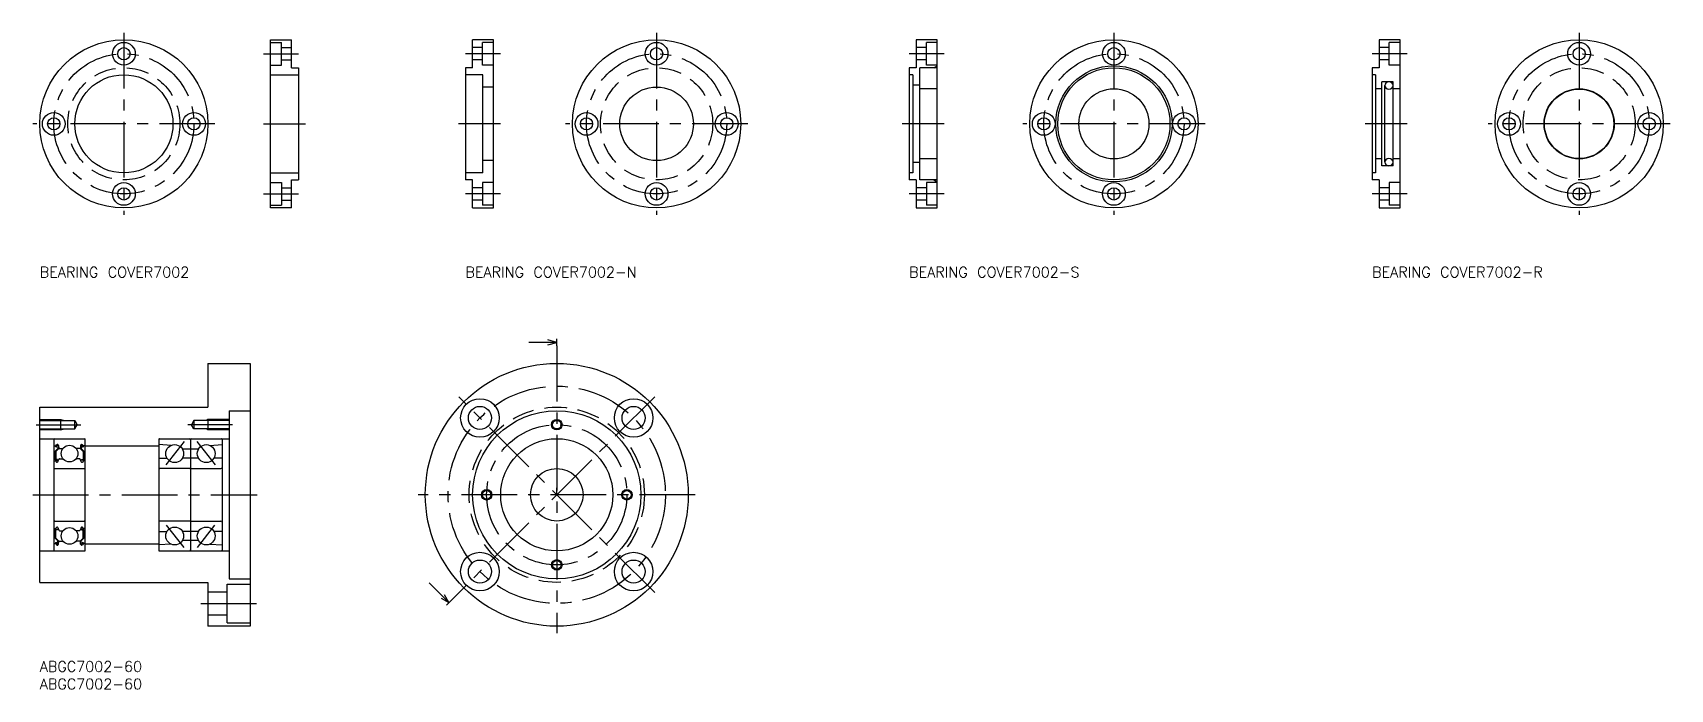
# Model space of a CAD drawing. Extents: x -2 to 465, y -8 to 179.
import ezdxf

# ---------------------------------------------------------------- set-up
doc = ezdxf.new("R2010")
doc.units = 0
doc.header["$LTSCALE"] = 0.5
doc.linetypes.add('CENTER', pattern=[50.8, 31.75, -6.35, 6.35, -6.35])
doc.linetypes.add('DASHED', pattern=[19.05, 12.7, -6.35])
for name, color, linetype in [('MSM_CENTER', 1, 'CENTER'), ('MSM_CONTINUOUS', 7, 'CONTINUOUS'), ('MSM_DASHED', 4, 'DASHED'), ('MSM_NARROW', 5, 'CONTINUOUS'), ('MSM_PART_NUMBER', 7, 'CONTINUOUS')]:
    doc.layers.add(name, color=color, linetype=linetype)
doc.styles.get("Standard").update_dxf_attribs({"font": 'txt.shx', "height": 3, "bigfont": 'bigfont.shx'})

# ---------------------------------------------------------------- blocks, each defined once
blk = doc.blocks.new('*U15')
at = {"layer": 'MSM_PART_NUMBER'}
blk.add_text('ABGC7002-60', height=3, dxfattribs=at).set_placement((0, -3))
blk = doc.blocks.new('*U16')
at = {"layer": 'MSM_PART_NUMBER'}
blk.add_text('ABGC7002-60', height=3, dxfattribs=at).set_placement((0, -8))
blk = doc.blocks.new('*U17')
at = {"layer": 'MSM_PART_NUMBER'}
blk.add_text('BEARING COVER7002', height=3, dxfattribs=at).set_placement((0, 109.54))
blk = doc.blocks.new('*U18')
at = {"layer": 'MSM_PART_NUMBER'}
blk.add_text('BEARING COVER7002-N', height=3, dxfattribs=at).set_placement((121.46, 109.54))
blk = doc.blocks.new('*U19')
at = {"layer": 'MSM_PART_NUMBER'}
blk.add_text('BEARING COVER7002-S', height=3, dxfattribs=at).set_placement((248.07, 109.54))
blk = doc.blocks.new('*U20')
at = {"layer": 'MSM_PART_NUMBER'}
blk.add_text('BEARING COVER7002-R', height=3, dxfattribs=at).set_placement((380.16, 109.54))

msp = doc.modelspace()

# ---------------------------------------------------------------- linework, layer by layer
at = {"layer": 'MSM_CENTER'}
for p, q in [((24, 179.35), (24, 127.35)), ((176, 179.35), (176, 127.35)), ((306.48, 179.35), (306.48, 127.35)), ((439.22, 179.35), (439.22, 127.35)), ((63.83, 173.35), (73.83, 173.35)), ((131.46, 173.35), (121.46, 173.35)), ((258.07, 173.35), (248.07, 173.35)), ((390.16, 173.35), (380.16, 173.35)), ((50, 153.35), (-2, 153.35)), ((63.83, 153.35), (75.83, 153.35)), ((131.46, 153.35), (119.46, 153.35)), ((202, 153.35), (150, 153.35)), ((258.07, 153.35), (246.07, 153.35)), ((332.48, 153.35), (280.48, 153.35)), ((390.16, 153.35), (378.16, 153.35)), ((465.22, 153.35), (413.22, 153.35)), ((63.83, 133.35), (73.83, 133.35)), ((131.46, 133.35), (121.46, 133.35)), ((258.07, 133.35), (248.07, 133.35)), ((390.16, 133.35), (380.16, 133.35)), ((147.51, 90), (147.51, 8)), ((175.45, 75.43), (117.46, 17.45)), ((175.45, 19.57), (119.58, 75.43)), ((-1, 67.5), (11.71, 67.5)), ((55, 67.5), (42.29, 67.5)), ((41.16, 62.69), (35.98, 56)), ((44.84, 62.69), (50.02, 56)), ((-2, 47.5), (62, 47.5)), ((187.01, 47.5), (108.01, 47.5)), ((36.1, 38.84), (41.08, 32.42)), ((49.9, 38.84), (44.92, 32.42)), ((46, 16.5), (62, 16.5))]:
    msp.add_line(p, q, dxfattribs=at)
for centre, radius in [((24, 153.35), 20), ((176, 153.35), 20), ((306.48, 153.35), 20), ((439.22, 153.35), 20), ((147.51, 47.5), 31), ((147.51, 47.5), 20)]:
    msp.add_circle(centre, radius, dxfattribs=at)
at = {"layer": 'MSM_CONTINUOUS'}
for p, q in [((65.83, 177.35), (71.83, 177.35)), ((65.83, 129.35), (65.83, 177.35)), ((65.83, 176.6), (68.93, 176.6)), ((68.93, 170.1), (68.93, 176.6)), ((68.93, 175.1), (71.83, 175.1)), ((71.83, 169.35), (71.83, 177.35)), ((123.46, 169.35), (123.46, 177.35)), ((129.46, 177.35), (123.46, 177.35)), ((126.36, 175.1), (123.46, 175.1)), ((126.36, 170.1), (126.36, 176.6)), ((129.46, 176.6), (126.36, 176.6)), ((129.46, 129.35), (129.46, 177.35)), ((256.07, 177.35), (250.07, 177.35)), ((250.07, 177.35), (250.07, 169.35)), ((252.97, 175.1), (250.07, 175.1)), ((252.97, 170.1), (252.97, 176.6)), ((256.07, 176.6), (252.97, 176.6)), ((256.07, 129.35), (256.07, 177.35)), ((388.16, 177.35), (382.16, 177.35)), ((382.16, 177.35), (382.16, 169.35)), ((385.06, 175.1), (382.16, 175.1)), ((385.06, 170.1), (385.06, 176.6)), ((388.16, 176.6), (385.06, 176.6)), ((388.16, 129.35), (388.16, 177.35)), ((65.83, 170.1), (68.93, 170.1)), ((68.93, 171.6), (71.83, 171.6)), ((71.83, 169.35), (73.83, 169.35)), ((73.83, 169.35), (73.83, 137.35)), ((123.46, 169.35), (121.46, 169.35)), ((121.46, 169.35), (121.46, 137.35)), ((126.36, 171.6), (123.46, 171.6)), ((129.46, 170.1), (126.36, 170.1)), ((250.07, 169.35), (248.07, 169.35)), ((248.07, 169.35), (248.07, 137.35)), ((252.97, 171.6), (250.07, 171.6)), ((251.07, 137.35), (251.07, 169.35)), ((256.07, 169.35), (251.07, 169.35)), ((256.07, 170.1), (252.97, 170.1)), ((255.07, 169.35), (256.07, 169.92)), ((380.16, 169.35), (380.16, 137.35)), ((382.16, 169.35), (380.16, 169.35)), ((385.06, 171.6), (382.16, 171.6)), ((388.16, 170.1), (385.06, 170.1)), ((65.83, 167.35), (73.83, 167.35)), ((126.46, 167.35), (121.46, 167.35)), ((126.46, 139.35), (126.46, 167.35)), ((129.46, 163.85), (126.46, 163.85)), ((249.07, 167.35), (248.07, 167.35)), ((249.07, 167.35), (249.07, 139.35)), ((251.07, 164.35), (249.07, 164.35)), ((381.16, 167.35), (380.16, 167.35)), ((381.16, 167.35), (381.16, 139.35)), ((386.16, 165.35), (382.96, 165.35)), ((382.96, 141.35), (382.96, 165.35)), ((383.76, 142.4), (383.76, 164.3)), ((386.16, 141.35), (386.16, 165.35)), ((256.07, 163.35), (251.07, 163.35)), ((382.96, 163.35), (381.16, 163.35)), ((388.16, 163.35), (386.16, 163.35)), ((129.46, 142.85), (126.46, 142.85)), ((251.07, 142.35), (249.07, 142.35)), ((256.07, 143.35), (251.07, 143.35)), ((382.96, 143.35), (381.16, 143.35)), ((386.16, 141.35), (382.96, 141.35)), ((388.16, 143.35), (386.16, 143.35)), ((65.83, 139.35), (73.83, 139.35)), ((65.83, 136.6), (68.93, 136.6)), ((68.93, 136.6), (68.93, 130.1)), ((71.83, 137.35), (73.83, 137.35)), ((71.83, 129.35), (71.83, 137.35)), ((126.46, 139.35), (121.46, 139.35)), ((123.46, 137.35), (121.46, 137.35)), ((123.46, 129.35), (123.46, 137.35)), ((126.36, 136.6), (126.36, 130.1)), ((129.46, 136.6), (126.36, 136.6)), ((249.07, 139.35), (248.07, 139.35)), ((250.07, 137.35), (248.07, 137.35)), ((250.07, 137.35), (250.07, 129.35)), ((256.07, 137.35), (251.07, 137.35)), ((252.97, 136.6), (252.97, 130.1)), ((256.07, 136.6), (252.97, 136.6)), ((255.07, 137.35), (256.07, 136.77)), ((381.16, 139.35), (380.16, 139.35)), ((382.16, 137.35), (380.16, 137.35)), ((382.16, 137.35), (382.16, 129.35)), ((385.06, 136.6), (385.06, 130.1)), ((388.16, 136.6), (385.06, 136.6)), ((68.93, 135.1), (71.83, 135.1)), ((68.93, 131.6), (71.83, 131.6)), ((126.36, 135.1), (123.46, 135.1)), ((126.36, 131.6), (123.46, 131.6)), ((252.97, 135.1), (250.07, 135.1)), ((252.97, 131.6), (250.07, 131.6)), ((385.06, 135.1), (382.16, 135.1)), ((385.06, 131.6), (382.16, 131.6)), ((65.83, 130.1), (68.93, 130.1)), ((71.83, 129.35), (65.83, 129.35)), ((123.46, 129.35), (129.46, 129.35)), ((129.46, 130.1), (126.36, 130.1)), ((250.07, 129.35), (256.07, 129.35)), ((256.07, 130.1), (252.97, 130.1)), ((382.16, 129.35), (388.16, 129.35)), ((388.16, 130.1), (385.06, 130.1)), ((147.51, 91), (145.01, 91.67)), ((145.01, 90.33), (147.51, 91)), ((147.51, 90), (147.51, 92)), ((48, 85), (48, 72.5)), ((48, 85), (60, 85)), ((60, 85), (60, 10)), ((0, 72.5), (48, 72.5)), ((0, 22.5), (0, 72.5)), ((54, 71.5), (60, 71.5)), ((54, 71.5), (54, 23.5)), ((0, 68.73), (10, 68.73)), ((0, 66.27), (10, 66.27)), ((6, 66), (6, 69)), ((10, 66.27), (10, 68.73)), ((10, 68.73), (10.71, 67.5)), ((10, 66.27), (10.71, 67.5)), ((44, 68.73), (43.29, 67.5)), ((44, 66.27), (43.29, 67.5)), ((54, 68.73), (44, 68.73)), ((44, 68.73), (44, 66.27)), ((54, 66.27), (44, 66.27)), ((48, 69), (48, 66)), ((0, 63.5), (13, 63.5)), ((4, 63.2), (4, 31.8)), ((4.1, 61.45), (4.56, 61.45)), ((4.56, 61.45), (4.81, 61.75)), ((4.74, 61.04), (4.58, 61.17)), ((4.71, 61.32), (4.96, 61.62)), ((4.87, 61.19), (4.71, 61.32)), ((4.74, 61.04), (4.87, 61.19)), ((5.14, 61.56), (5.18, 60.68)), ((5.34, 61.58), (5.4, 60.84)), ((5.38, 61.07), (5.38, 60.6)), ((5.5, 60.75), (6.65, 60.75)), ((11.5, 60.75), (10.35, 60.75)), ((11.66, 61.58), (11.6, 60.84)), ((11.62, 61.07), (11.62, 60.6)), ((11.86, 61.56), (11.82, 60.68)), ((12.29, 61.32), (12.04, 61.62)), ((12.13, 61.19), (12.29, 61.32)), ((12.26, 61.04), (12.13, 61.19)), ((12.44, 61.45), (12.19, 61.75)), ((12.26, 61.04), (12.42, 61.17)), ((12.9, 61.45), (12.44, 61.45)), ((13, 31.5), (13, 63.5)), ((13, 61.5), (34, 61.5)), ((34, 63.5), (54, 63.5)), ((34, 63.5), (34, 31.5)), ((37.51, 61.6), (34, 61.8)), ((43, 63.2), (43, 31.8)), ((48.49, 61.6), (52, 61.8)), ((52, 63.35), (52, 31.65)), ((4.2, 57.15), (4.5, 57.15)), ((5.18, 60.68), (4.43, 59.93)), ((4.43, 59.93), (4.43, 57.55)), ((4.5, 57.15), (4.78, 56.82)), ((5.38, 60.6), (4.63, 59.85)), ((4.63, 59.85), (4.63, 57.55)), ((5.08, 57.55), (4.63, 57.55)), ((4.63, 57.35), (5.08, 57.35)), ((4.93, 56.75), (4.99, 56.75)), ((5.08, 57.35), (5.08, 57.55)), ((5.18, 56.88), (5.45, 57.62)), ((5.64, 57.75), (6.65, 57.75)), ((11.36, 57.75), (10.35, 57.75)), ((11.82, 56.88), (11.55, 57.62)), ((11.62, 60.6), (12.37, 59.85)), ((11.82, 60.68), (12.57, 59.93)), ((11.92, 57.35), (11.92, 57.55)), ((11.92, 57.55), (12.37, 57.55)), ((12.37, 57.35), (11.92, 57.35)), ((12.07, 56.75), (12.01, 56.75)), ((12.5, 57.15), (12.22, 56.82)), ((12.37, 59.85), (12.37, 57.55)), ((12.8, 57.15), (12.5, 57.15)), ((12.57, 59.93), (12.57, 57.55)), ((34, 57.95), (36.31, 57.95)), ((45.31, 60.55), (40.69, 60.55)), ((45.31, 57.95), (40.69, 57.95)), ((52, 57.95), (49.69, 57.95)), ((4.3, 55), (12.7, 55)), ((42.85, 55), (34.3, 55)), ((43.15, 55), (51.7, 55)), ((146.1, 46.09), (147.51, 47.5)), ((147.51, 47.5), (147.51, 49.5)), ((4.2, 37.85), (4.5, 37.85)), ((4.3, 40), (12.7, 40)), ((4.43, 35.07), (4.43, 37.45)), ((4.5, 37.85), (4.78, 38.18)), ((4.63, 37.65), (5.08, 37.65)), ((5.08, 37.45), (4.63, 37.45)), ((4.63, 35.15), (4.63, 37.45)), ((4.93, 38.25), (4.99, 38.25)), ((5.08, 37.65), (5.08, 37.45)), ((5.18, 38.12), (5.45, 37.38)), ((11.82, 38.12), (11.55, 37.38)), ((11.92, 37.65), (11.92, 37.45)), ((12.37, 37.65), (11.92, 37.65)), ((11.92, 37.45), (12.37, 37.45)), ((12.07, 38.25), (12.01, 38.25)), ((12.5, 37.85), (12.22, 38.18)), ((12.37, 35.15), (12.37, 37.45)), ((12.8, 37.85), (12.5, 37.85)), ((12.57, 35.07), (12.57, 37.45)), ((42.85, 40), (34.3, 40)), ((43.15, 40), (51.7, 40)), ((4.1, 33.55), (4.56, 33.55)), ((5.18, 34.32), (4.43, 35.07)), ((4.56, 33.55), (4.81, 33.25)), ((4.74, 33.96), (4.58, 33.83)), ((5.38, 34.4), (4.63, 35.15)), ((4.87, 33.81), (4.71, 33.68)), ((4.71, 33.68), (4.96, 33.38)), ((4.74, 33.96), (4.87, 33.81)), ((5.14, 33.44), (5.18, 34.32)), ((5.34, 33.42), (5.4, 34.16)), ((5.38, 33.93), (5.38, 34.4)), ((5.5, 34.25), (6.65, 34.25)), ((5.64, 37.25), (6.65, 37.25)), ((11.36, 37.25), (10.35, 37.25)), ((11.5, 34.25), (10.35, 34.25)), ((11.66, 33.42), (11.6, 34.16)), ((11.62, 34.4), (12.37, 35.15)), ((11.62, 33.93), (11.62, 34.4)), ((11.82, 34.32), (12.57, 35.07)), ((11.86, 33.44), (11.82, 34.32)), ((12.29, 33.68), (12.04, 33.38)), ((12.26, 33.96), (12.13, 33.81)), ((12.13, 33.81), (12.29, 33.68)), ((12.44, 33.55), (12.19, 33.25)), ((12.26, 33.96), (12.42, 33.83)), ((12.9, 33.55), (12.44, 33.55)), ((13, 33.5), (34, 33.5)), ((34, 37.05), (36.31, 37.05)), ((37.51, 33.4), (34, 33.2)), ((45.31, 37.05), (40.69, 37.05)), ((45.31, 34.45), (40.69, 34.45)), ((48.49, 33.4), (52, 33.2)), ((52, 37.05), (49.69, 37.05)), ((0, 31.5), (13, 31.5)), ((34, 31.5), (54, 31.5)), ((54, 23.5), (60, 23.5)), ((0, 22.5), (48, 22.5)), ((48, 22.5), (48, 10)), ((48, 19.8), (53.5, 19.8)), ((53.5, 11), (53.5, 22)), ((53.5, 22), (60, 22)), ((116.76, 16.74), (111.1, 22.4)), ((116.76, 16.74), (115.46, 18.98)), ((114.51, 18.03), (116.76, 16.74)), ((116.05, 16.03), (117.46, 17.45)), ((48, 13.2), (53.5, 13.2)), ((60, 10), (48, 10)), ((53.5, 11), (60, 11))]:
    msp.add_line(p, q, dxfattribs=at)
msp.add_lwpolyline([(147.51, 91), (139.51, 91)], dxfattribs=at)
for centre, radius in [((24, 153.35), 24), ((24, 173.35), 3.25), ((24, 173.35), 1.75), ((176, 153.35), 24), ((176, 173.35), 3.25), ((176, 173.35), 1.75), ((306.48, 153.35), 24), ((306.48, 173.35), 3.25), ((306.48, 173.35), 1.75), ((439.22, 153.35), 24), ((439.22, 173.35), 3.25), ((439.22, 173.35), 1.75), ((306.48, 153.35), 16.58), ((306.48, 153.35), 16), ((24, 153.35), 14), ((176, 153.35), 10.5), ((306.48, 153.35), 10), ((439.22, 153.35), 10), ((439.22, 153.35), 9.9), ((4, 153.35), 3.25), ((4, 153.35), 1.75), ((44, 153.35), 3.25), ((44, 153.35), 1.75), ((156, 153.35), 3.25), ((156, 153.35), 1.75), ((196, 153.35), 3.25), ((196, 153.35), 1.75), ((286.48, 153.35), 3.25), ((286.48, 153.35), 1.75), ((326.48, 153.35), 3.25), ((326.48, 153.35), 1.75), ((419.22, 153.35), 3.25), ((419.22, 153.35), 1.75), ((459.22, 153.35), 3.25), ((459.22, 153.35), 1.75), ((24, 133.35), 3.25), ((176, 133.35), 3.25), ((306.48, 133.35), 3.25), ((439.22, 133.35), 3.25), ((24, 133.35), 1.75), ((176, 133.35), 1.75), ((306.48, 133.35), 1.75), ((439.22, 133.35), 1.75), ((147.51, 47.5), 37.5), ((125.59, 69.42), 5.5), ((169.44, 69.42), 5.5), ((125.59, 69.42), 3.3), ((147.51, 47.5), 24), ((169.44, 69.42), 3.3), ((147.51, 67.5), 1.23), ((8.5, 59.25), 2.38), ((38.5, 59.25), 2.55), ((47.5, 59.25), 2.55), ((147.51, 47.5), 16), ((147.51, 47.5), 7.5), ((127.51, 47.5), 1.23), ((167.51, 47.5), 1.23), ((8.5, 35.75), 2.38), ((38.5, 35.75), 2.55), ((47.5, 35.75), 2.55), ((125.59, 25.58), 5.5), ((125.59, 25.58), 3.3), ((147.51, 27.5), 1.23), ((169.44, 25.58), 5.5), ((169.44, 25.58), 3.3)]:
    msp.add_circle(centre, radius, dxfattribs=at)
for centre, radius, start, end in [((384.66, 164.3), 0.902, 130.4647, 229.5353), ((384.96, 164.09), 1.25, 45.2696, 134.7304), ((384.96, 164.5), 1.25, 225.2696, 314.7304), ((385.26, 164.3), 0.902, 310.4647, 49.5353), ((384.66, 142.4), 0.902, 130.4647, 229.5353), ((384.96, 142.19), 1.25, 45.2696, 134.7304), ((384.96, 142.6), 1.25, 225.2696, 314.7304), ((385.26, 142.4), 0.902, 310.4647, 49.5353), ((4.3, 63.2), 0.3, 90, 180), ((4.1, 61.55), 0.1, 180, 270), ((4.71, 61.32), 0.2, 140.0002, 230.0848), ((5.04, 61.55), 0.3, 4.9968, 140.0002), ((5.04, 61.56), 0.1, 2.8198, 140.0033), ((5.5, 60.85), 0.1, 184.9968, 269.9995), ((11.5, 60.85), 0.1, 270.0005, 355.0032), ((11.96, 61.55), 0.3, 39.9998, 175.0032), ((11.96, 61.56), 0.1, 39.9967, 177.1802), ((12.29, 61.32), 0.2, 309.9152, 39.9998), ((12.7, 63.2), 0.3, 0, 90), ((12.9, 61.55), 0.1, 270, 0), ((34.15, 63.35), 0.15, 90, 180), ((42.7, 63.2), 0.3, 0, 90), ((43.3, 63.2), 0.3, 90, 180), ((51.85, 63.35), 0.15, 0, 90), ((4.2, 56.95), 0.2, 90, 180), ((4.63, 57.55), 0.2, 180, 270), ((4.93, 56.95), 0.2, 219.9962, 270), ((4.99, 56.95), 0.2, 270, 339.9919), ((5.64, 57.55), 0.2, 90, 159.9919), ((11.36, 57.55), 0.2, 20.0081, 90), ((12.01, 56.95), 0.2, 200.0081, 270), ((12.07, 56.95), 0.2, 270, 320.0038), ((12.37, 57.55), 0.2, 270, 0), ((12.8, 56.95), 0.2, 0, 90), ((4.3, 55.3), 0.3, 180, 270), ((12.7, 55.3), 0.3, 270, 0), ((34.3, 55.3), 0.3, 180, 270), ((42.85, 55.15), 0.15, 270, 0), ((43.15, 55.15), 0.15, 180, 270), ((51.7, 55.3), 0.3, 270, 0), ((4.3, 39.7), 0.3, 90, 180), ((4.2, 38.05), 0.2, 180, 270), ((4.63, 37.45), 0.2, 90, 180), ((4.93, 38.05), 0.2, 90, 140.0038), ((4.99, 38.05), 0.2, 20.0081, 90), ((5.64, 37.45), 0.2, 200.0081, 270), ((11.36, 37.45), 0.2, 270, 339.9919), ((12.01, 38.05), 0.2, 90, 159.9919), ((12.07, 38.05), 0.2, 39.9962, 90), ((12.37, 37.45), 0.2, 0, 90), ((12.7, 39.7), 0.3, 0, 90), ((12.8, 38.05), 0.2, 270, 0), ((34.3, 39.7), 0.3, 90, 180), ((42.85, 39.85), 0.15, 0, 90), ((43.15, 39.85), 0.15, 90, 180), ((51.7, 39.7), 0.3, 0, 90), ((4.1, 33.45), 0.1, 90, 180), ((4.71, 33.68), 0.2, 129.9152, 219.9998), ((5.04, 33.45), 0.3, 219.9998, 355.0032), ((5.04, 33.44), 0.1, 219.9967, 357.1802), ((5.5, 34.15), 0.1, 90.0005, 175.0032), ((11.5, 34.15), 0.1, 4.9968, 89.9995), ((11.96, 33.45), 0.3, 184.9968, 320.0002), ((11.96, 33.44), 0.1, 182.8198, 320.0033), ((12.29, 33.68), 0.2, 320.0002, 50.0848), ((12.9, 33.45), 0.1, 0, 90), ((4.3, 31.8), 0.3, 180, 270), ((12.7, 31.8), 0.3, 270, 0), ((34.15, 31.65), 0.15, 180, 270), ((42.7, 31.8), 0.3, 270, 0), ((43.3, 31.8), 0.3, 180, 270), ((51.85, 31.65), 0.15, 270, 0)]:
    msp.add_arc(centre, radius, start, end, dxfattribs=at)
at = {"layer": 'MSM_DASHED'}
for centre, radius in [((24, 153.35), 16), ((176, 153.35), 16), ((439.22, 153.35), 16), ((147.51, 47.5), 25)]:
    msp.add_circle(centre, radius, dxfattribs=at)
at = {"layer": 'MSM_NARROW'}
for p, q in [((0, 69), (6, 69)), ((6, 66), (0, 66)), ((6, 69), (7, 68.73)), ((6, 66), (7, 66.27)), ((48, 69), (47.53, 68.73)), ((48, 66), (47.53, 66.27)), ((54, 69), (48, 69)), ((54, 66), (48, 66))]:
    msp.add_line(p, q, dxfattribs=at)
for centre in [(147.51, 67.5), (127.51, 47.5), (167.51, 47.5), (147.51, 27.5)]:
    msp.add_circle(centre, 1.5, dxfattribs=at)

# ---------------------------------------------------------------- block references
at = {"layer": 'MSM_CONTINUOUS'}
for name in ['*U17', '*U18', '*U19', '*U20', '*U15', '*U16']:
    msp.add_blockref(name, (0, 0), dxfattribs=at)

doc.saveas('drawing.dxf')
